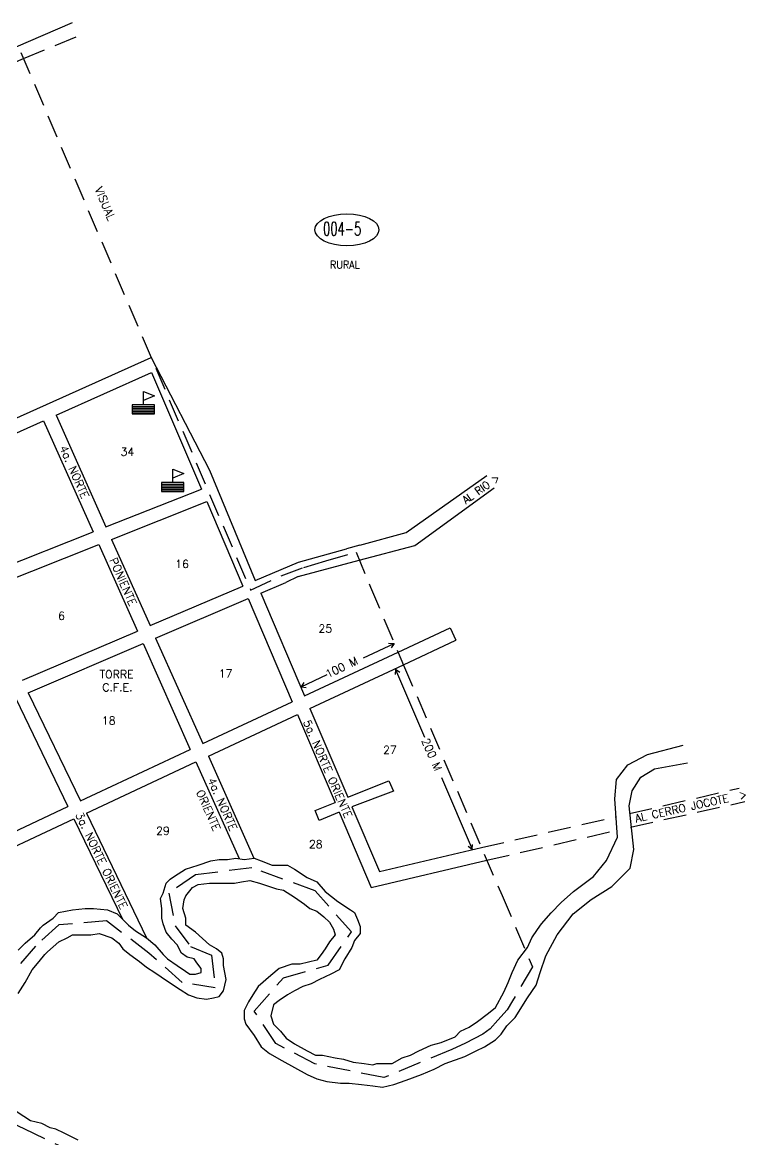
# Model space of a CAD drawing. Extents: x 510255 to 512040, y 1827586 to 1829486.
# Drawn here: x 511408 to 512040, y 1828244 to 1829221 of the extents above; entities that cross this region are included whole.
import ezdxf

# ---------------------------------------------------------------- set-up
doc = ezdxf.new("R2010")
doc.units = 0
doc.header["$LTSCALE"] = 80
doc.linetypes.add('HIDDEN', pattern=[0.375, 0.25, -0.125])
doc.layers.get('0').update_dxf_attribs({"linetype": 'CONTINUOUS'})
for name, color, linetype in [('4', 9, 'CONTINUOUS'), ('6', 10, 'CONTINUOUS'), ('9', 5, 'CONTINUOUS'), ('A', 3, 'CONTINUOUS'), ('C', 1, 'CONTINUOUS'), ('D', 6, 'CONTINUOUS'), ('F', 15, 'CONTINUOUS')]:
    doc.layers.add(name, color=color, linetype=linetype)
doc.styles.add('ROMANS', font='ROMANS', dxfattribs={"height": 7})

# ---------------------------------------------------------------- blocks, each defined once
blk = doc.blocks.new('ESC')
for p, q in [((0, -2), (0, 10)), ((0, 10), (10, 6)), ((10, 6), (0, 2)), ((-10, -3.5), (10, -3.5)), ((-10, -5), (10, -5)), ((-10, -6.5), (10, -6.5)), ((-10, -8), (10, -8)), ((-10, -9.5), (10, -9.5))]:
    blk.add_line(p, q)
blk.add_lwpolyline([(-10, -2), (-10, -10), (10, -10), (10, -2)], close=True)
blk = doc.blocks.new('ELL')
blk.add_circle((0, 0), 1)

msp = doc.modelspace()

# ---------------------------------------------------------------- linework, layer by layer
at = {"layer": '4', "linetype": 'HIDDEN'}
for points in [[(511406.510412, 1829194.317739), (511607.387505, 1828724.393815), (511634.041599, 1828736.878536), (511653.918482, 1828744.237555), (511673.059177, 1828750.12477), (511699.561683, 1828757.483788), (511712.120319, 1828726.931998), (511736.453263, 1828669.889519), (511741.164439, 1828658.845348), (511811.689906, 1828493.516094), (511827.271796, 1828457.408201), (511853.875686, 1828394.97056), (511836.525325, 1828365.197054), (511831.609389, 1828357.392352), (511823.512551, 1828348.431392), (511816.861583, 1828340.915749), (511810.499783, 1828336.290742), (511795.173629, 1828328.196972), (511783.388366, 1828322.625381), (511723.774138, 1828298.169833), (511663.564347, 1828310.234252), (511629.355166, 1828327.941213), (511610.627239, 1828356.337691), (511636.244988, 1828385.457355), (511675.203364, 1828396.529735), (511695.603974, 1828425.564318), (511663.705581, 1828461.573803), (511608.585306, 1828481.54901), (511559.107573, 1828475.523607), (511535.885693, 1828459.48933), (511541.570774, 1828430.88015), (511554.911401, 1828412.832867), (511573.299006, 1828405.304941), (511576.375518, 1828376.653221), (511547.596177, 1828381.402416), (511518.476514, 1828407.020165), (511481.488603, 1828435.118862), (511439.794037, 1828431.829648), (511419.223266, 1828413.229342), (511401.303604, 1828392.063007)], [(511396.100616, 1828259.683431), (511409.250009, 1828253.704461), (511441.525793, 1828238.159139)]]:
    msp.add_lwpolyline(points, dxfattribs=at)
at = {"layer": '6', "linetype": 'HIDDEN'}
msp.add_line((511408.708974, 1829189.174512), (511455.929611, 1829208.471564), dxfattribs=at)
at = {"layer": '6', "linetype": 'CONTINUOUS'}
for p, q in [((511520.506044, 1828927.640867), (511571.433211, 1828829.251769)), ((511571.433211, 1828829.251769), (511611.520373, 1828732.687342)), ((511702.927058, 1828763.775056), (511691.265584, 1828760.528924)), ((511781.881539, 1828691.360877), (511786.979292, 1828680.497491))]:
    msp.add_line(p, q, dxfattribs=at)
at = {"layer": '6'}
for p, q in [((511743.290544, 1828774.647828), (511813.962808, 1828824.688389)), ((511702.927058, 1828763.775056), (511743.290544, 1828774.647828)), ((511649.294358, 1828748.845656), (511691.265584, 1828760.528924)), ((511611.520373, 1828732.687342), (511649.294358, 1828748.845656))]:
    msp.add_line(p, q, dxfattribs=at)
at = {"layer": '6', "color": 10}
msp.add_line((511750.917846, 1828763.467313), (511820.223224, 1828813.947015), dxfattribs=at)
at = {"layer": '6', "color": 10, "linetype": 'CONTINUOUS'}
msp.add_line((511702.444217, 1828750.471329), (511750.917846, 1828763.467313), dxfattribs=at)
at = {"layer": '6', "linetype": 'CONTINUOUS'}
for points in [[(511219.029076, 1829117.197784), (511226.5555, 1829123.4736), (511451.57775, 1829220.787843)], [(511736.39782, 1828670.01949), (511781.881539, 1828691.360877)], [(511741.059556, 1828659.09122), (511786.979292, 1828680.497491)]]:
    msp.add_lwpolyline(points, dxfattribs=at)
at = {"layer": '6', "linetype": 'HIDDEN'}
for points in [[(511938.727718, 1828528.962032), (512034.619832, 1828551.343928)], [(511939.428181, 1828517.175383), (512039.535773, 1828539.492328)], [(511809.180946, 1828499.397722), (511926.962098, 1828526.27696)], [(511813.964433, 1828488.228425), (511927.775516, 1828514.486883)]]:
    msp.add_lwpolyline(points, dxfattribs=at)
at = {"layer": '9', "linetype": 'CONTINUOUS'}
for points in [[(511404.141029, 1828409.47695), (511410.243544, 1828415.582942), (511418.787066, 1828422.910132), (511423.669078, 1828429.016124), (511426.110084, 1828431.45852), (511434.653605, 1828437.564512), (511439.535617, 1828442.449306), (511445.638132, 1828443.670504), (511451.740648, 1828444.891702), (511462.725175, 1828446.112901), (511470.048193, 1828446.112901), (511482.253224, 1828444.891702), (511490.796745, 1828441.228107), (511500.560769, 1828431.45852), (511506.663285, 1828426.573727), (511516.427309, 1828420.467735), (511523.750327, 1828414.361744), (511531.073345, 1828405.813355), (511534.734855, 1828402.14976), (511543.278376, 1828396.043768), (511550.601394, 1828391.158975), (511554.262903, 1828388.716578), (511559.144915, 1828388.716578), (511564.026928, 1828389.937777), (511564.026928, 1828393.601372), (511560.365418, 1828398.486165), (511557.924412, 1828402.14976), (511551.821897, 1828403.370958), (511546.939885, 1828407.034554), (511543.278376, 1828414.361744), (511538.396364, 1828419.246537), (511533.514351, 1828425.352529), (511531.073345, 1828432.679719), (511529.852842, 1828437.564512), (511529.852842, 1828446.112901), (511528.632339, 1828454.661289), (511531.073345, 1828459.546082), (511533.514351, 1828468.094471), (511537.175861, 1828471.758066), (511540.83737, 1828474.200463), (511550.601394, 1828480.306454), (511561.585921, 1828483.970049), (511572.570449, 1828487.633645), (511579.893467, 1828488.854843), (511587.216485, 1828488.854843), (511594.539504, 1828490.076041), (511601.862522, 1828488.854843), (511610.406043, 1828490.076041), (511616.508558, 1828487.633645), (511626.272583, 1828483.970049), (511639.698116, 1828483.970049), (511645.800631, 1828480.306454), (511656.785159, 1828472.979264), (511665.32868, 1828469.315669), (511672.651698, 1828460.767281), (511683.636226, 1828452.218892), (511694.620753, 1828444.891702), (511698.282262, 1828442.449306), (511700.723268, 1828436.343314), (511703.164274, 1828430.237322), (511703.164274, 1828424.13133), (511698.282262, 1828418.025339), (511695.841256, 1828411.919347), (511689.738741, 1828402.14976), (511684.856729, 1828392.380173), (511677.53371, 1828388.716578), (511667.769686, 1828383.831785), (511660.446668, 1828380.16819), (511653.12365, 1828377.725793), (511645.800631, 1828374.062198), (511639.698116, 1828370.398603), (511632.375098, 1828365.51381), (511627.493086, 1828361.850215), (511625.05208, 1828352.080628), (511627.493086, 1828344.753438), (511633.595601, 1828338.647446), (511638.477613, 1828332.541454), (511645.800631, 1828327.656661), (511656.785159, 1828321.550669), (511664.108177, 1828317.887074), (511670.210692, 1828317.887074), (511681.19522, 1828315.444677), (511688.518238, 1828314.223479), (511697.061759, 1828311.781082), (511706.825783, 1828310.559884), (511714.148802, 1828309.338686), (511717.810311, 1828310.559884), (511723.912826, 1828310.559884), (511731.235844, 1828310.559884), (511739.779366, 1828315.444677), (511747.102384, 1828317.887074), (511754.425402, 1828321.550669), (511765.40993, 1828326.435463), (511773.953451, 1828328.877859), (511786.158481, 1828333.762653), (511791.040493, 1828338.647446), (511798.363512, 1828342.311041), (511805.68653, 1828347.195834), (511815.450554, 1828354.523025), (511821.553069, 1828359.407818), (511828.876088, 1828372.841), (511832.537597, 1828381.389388), (511836.199106, 1828389.937777), (511841.081118, 1828400.928562), (511849.624639, 1828411.919347), (511853.286149, 1828420.467735), (511858.168161, 1828427.794925), (511861.82967, 1828432.679719), (511870.080427, 1828442.367022), (511879.044788, 1828451.327991), (511889.744187, 1828460.867081), (511907.094566, 1828473.874934), (511918.70916, 1828487.92554), (511928.20419, 1828508.273479), (511925.890803, 1828541.804838), (511927.281594, 1828558.751306), (511937.145242, 1828571.487025), (511954.406625, 1828580.730696), (511985.700831, 1828588.742928)], [(511404.174155, 1828371.62159), (511410.276671, 1828381.391177), (511416.379186, 1828392.381962), (511422.481701, 1828399.709152), (511427.363713, 1828405.815144), (511429.804719, 1828408.257541), (511439.568744, 1828416.805929), (511446.891762, 1828420.469524), (511451.773774, 1828422.911921), (511459.096792, 1828422.911921), (511467.640314, 1828422.911921), (511474.963332, 1828424.133119), (511485.947859, 1828420.469524), (511492.050375, 1828415.584731), (511495.711884, 1828410.699938), (511501.814399, 1828405.815144), (511510.35792, 1828399.709152), (511516.460435, 1828394.824359), (511523.783454, 1828389.939566), (511534.767981, 1828382.612376), (511545.752508, 1828375.285186), (511553.075527, 1828370.400392), (511560.398545, 1828367.957995), (511568.942066, 1828366.736797), (511575.044581, 1828367.957995), (511579.926594, 1828369.179194), (511583.588103, 1828374.063987), (511584.808606, 1828378.948781), (511586.029109, 1828383.833574), (511584.808606, 1828389.939566), (511583.588103, 1828396.045557), (511583.588103, 1828402.151549), (511582.3676, 1828407.036343), (511577.485587, 1828410.699938), (511571.383072, 1828414.363533), (511559.178042, 1828425.354318), (511550.628309, 1828431.487861), (511550.628309, 1828437.595642), (511548.187303, 1828446.146535), (511549.407806, 1828453.475872), (511550.628309, 1828457.14054), (511556.730825, 1828464.469877), (511561.612837, 1828466.912989), (511571.376861, 1828468.134545), (511577.479376, 1828468.134545), (511588.463904, 1828468.134545), (511593.345916, 1828468.134545), (511599.448431, 1828469.356102), (511606.771449, 1828470.577658), (511615.314971, 1828468.134545), (511629.961007, 1828463.248321), (511636.063522, 1828462.026765), (511645.827547, 1828455.918984), (511654.371068, 1828449.811203), (511659.25308, 1828446.146535), (511665.355595, 1828443.703422), (511671.458111, 1828438.817198), (511676.340123, 1828433.930973), (511680.001632, 1828427.823192), (511681.222135, 1828422.936968), (511676.340123, 1828416.829187), (511672.678614, 1828410.721406), (511669.017104, 1828405.835181), (511665.355595, 1828400.948957), (511650.709559, 1828397.284288), (511643.386541, 1828397.284288), (511632.402013, 1828393.61962), (511625.078995, 1828387.511839), (511614.094468, 1828377.73939), (511609.212455, 1828370.410053), (511605.550946, 1828364.302272), (511601.889437, 1828356.972935), (511601.889437, 1828349.643598), (511603.10994, 1828344.757374), (511610.432958, 1828334.984924), (511616.535474, 1828325.212475), (511623.858492, 1828319.104694), (511634.843019, 1828312.996914), (511645.827547, 1828306.889133), (511656.812074, 1828300.781352), (511665.355595, 1828297.116684), (511673.899117, 1828294.673571), (511686.104147, 1828293.452015), (511693.427165, 1828293.452015), (511704.411693, 1828292.230459), (511714.175717, 1828291.008903), (511722.719238, 1828289.787347), (511732.483263, 1828292.230459), (511743.46779, 1828295.895127), (511756.893323, 1828300.781352), (511767.877851, 1828305.667577), (511777.641875, 1828310.553801), (511794.728918, 1828316.661582), (511804.492942, 1828321.547807), (511811.81596, 1828325.212475), (511821.579985, 1828331.320256), (511826.461997, 1828336.206481), (511831.344009, 1828343.535817), (511838.667027, 1828350.865154), (511849.624639, 1828367.956206), (511856.947658, 1828378.946992), (511860.609167, 1828389.937777), (511865.45366, 1828404.499715), (511875.574711, 1828422.999774), (511889.455013, 1828441.499833), (511905.070353, 1828453.92956), (511923.126192, 1828465.112843), (511939.321983, 1828481.302498), (511942.488049, 1828497.53768), (511938.325241, 1828535.734506), (511940.927801, 1828549.031422), (511948.735465, 1828560.883023), (511960.591561, 1828568.109608), (511989.381695, 1828573.28917)], [(511456.578146, 1828243.393259), (511444.373116, 1828249.499251), (511437.050097, 1828253.162846), (511432.168085, 1828254.384044), (511424.845067, 1828258.047639), (511415.081043, 1828260.490036), (511408.978527, 1828264.153631), (511401.655509, 1828269.038425)]]:
    msp.add_lwpolyline(points, dxfattribs=at)
at = {"layer": 'D', "linetype": 'CONTINUOUS'}
for p, q in [((511706.180263, 1828665.226252), (511732.928224, 1828677.617245)), ((511734.108169, 1828654.973773), (511759.31283, 1828595.77076)), ((511651.476828, 1828639.875927), (511674.421081, 1828650.504852)), ((511774.353058, 1828560.507395), (511801.089554, 1828497.820927))]:
    msp.add_line(p, q, dxfattribs=at)
for points in [[(511728.074625, 1828678.067004), (511732.928224, 1828677.617245), (511730.305183, 1828674.024371)], [(511737.871426, 1828652.247028), (511734.109865, 1828654.97718), (511733.660402, 1828650.481783)], [(511653.908894, 1828643.547096), (511651.476828, 1828639.875927), (511655.915856, 1828639.260797)], [(511797.50723, 1828500.408855), (511801.089554, 1828497.820927), (511801.441888, 1828502.071088)]]:
    msp.add_lwpolyline(points, dxfattribs=at)
at = {"layer": 'F'}
for p, q in [((511329.024606, 1828841.856191), (511520.506044, 1828927.640867)), ((511437.266712, 1828877.201227), (511520.853566, 1828914.64938)), ((511333.808739, 1828830.850519), (511426.31553, 1828872.294935)), ((511648.938173, 1828736.289672), (511702.444217, 1828750.471329)), ((511616.228806, 1828721.649605), (511638.147073, 1828731.025247)), ((511519.464909, 1828693.309417), (511600.487401, 1828727.967844)), ((511524.362232, 1828682.353245), (511605.1958, 1828716.930184)), ((511407.864, 1828645.571), (511508.430099, 1828688.590215)), ((511412.915, 1828634.68), (511513.327955, 1828677.63285)), ((511412.915, 1828634.68), (511458.596376, 1828540.175661)), ((511402.022, 1828629.641), (511447.725581, 1828535.091903)), ((511463.819225, 1828529.370776), (511516.483119, 1828420.4212)), ((511452.948484, 1828524.287043), (511495.253405, 1828436.768908))]:
    msp.add_line(p, q, dxfattribs=at)
at = {"layer": 'F', "linetype": 'CONTINUOUS'}
for p, q in [((511520.853566, 1828914.64938), (511564.31349, 1828812.768497)), ((511437.266712, 1828877.201227), (511480.868007, 1828779.657468)), ((511426.31553, 1828872.294935), (511469.703884, 1828775.227563)), ((511480.868007, 1828779.657468), (511564.31349, 1828812.768497)), ((511485.769413, 1828768.692162), (511569.023433, 1828801.727218)), ((511569.023433, 1828801.727218), (511600.487401, 1828727.967844)), ((511374.422653, 1828737.420129), (511469.703884, 1828775.227563)), ((511378.619557, 1828726.175278), (511474.60529, 1828764.262256)), ((511474.60529, 1828764.262256), (511508.430099, 1828688.590215)), ((511485.769413, 1828768.692162), (511519.464909, 1828693.309417)), ((511648.938173, 1828736.289672), (511638.147073, 1828731.025247)), ((511616.228806, 1828721.649605), (511654.550448, 1828631.814134)), ((511605.1958, 1828716.930184), (511643.673989, 1828626.727728)), ((511524.362232, 1828682.353245), (511565.555969, 1828590.195616)), ((511513.327955, 1828677.63285), (511554.684296, 1828585.111447)), ((511648.385165, 1828615.683558), (511681.194537, 1828538.770222)), ((511659.261624, 1828620.769964), (511692.339495, 1828543.227197)), ((511559.581969, 1828574.154493), (511597.375797, 1828489.603056)), ((511570.453642, 1828579.238661), (511610.314484, 1828490.062954)), ((511695.933183, 1828534.8027), (511719.995548, 1828478.394524)), ((511684.842653, 1828530.218128), (511712.920575, 1828464.396489))]:
    msp.add_line(p, q, dxfattribs=at)
for points in [[(511224.24948, 1829094.967804), (511224.24948, 1829101.759716), (511227.025576, 1829108.241193), (511232.909415, 1829113.14736), (511408.708974, 1829189.174512)], [(511654.550448, 1828631.814134), (511736.39782, 1828670.01949)], [(511659.261624, 1828620.769964), (511741.059556, 1828659.09122)], [(511565.555969, 1828590.195616), (511643.673989, 1828626.727728)], [(511570.453642, 1828579.238661), (511648.385165, 1828615.683558)], [(511458.596376, 1828540.175661), (511554.684296, 1828585.111447)], [(511463.819225, 1828529.370776), (511559.581969, 1828574.154493)], [(511692.339495, 1828543.227197), (511728.304691, 1828557.507328), (511732.425899, 1828548.606424), (511695.933183, 1828534.8027)], [(511356.617869, 1828492.485125), (511447.725581, 1828535.091903)], [(511684.842653, 1828530.218128), (511667.209736, 1828522.898643), (511663.954356, 1828531.684846), (511681.194537, 1828538.770222)], [(511360.821318, 1828481.203515), (511452.948484, 1828524.287043)], [(511719.995548, 1828478.394524), (511809.180946, 1828499.397722)], [(511712.920575, 1828464.396489), (511813.964433, 1828488.228425)]]:
    msp.add_lwpolyline(points, dxfattribs=at)

# ---------------------------------------------------------------- block references
at = {"layer": '4', "color": 9, "linetype": 'CONTINUOUS', "xscale": 27.985565, "yscale": 13.992782, "zscale": 27.985565}
msp.add_blockref('ELL', (511691.637629, 1829039.452461), dxfattribs=at)
at = {"layer": 'A', "color": 3, "xscale": 0.971721, "yscale": 0.971721, "zscale": 0.971721}
for p in [(511513.609216, 1828888.293159), (511539.338377, 1828820.457028)]:
    msp.add_blockref('ESC', p, dxfattribs=at)

# ---------------------------------------------------------------- texts
at = {"layer": '4', "color": 9, "linetype": 'CONTINUOUS', "style": 'ROMANS'}
for s, height, width, p in [('004-5', 11.660652, 0.63, (511670.805396, 1829034.554453)), ('RURAL', 6.802047, 0.9, (511676.827671, 1829005.459515))]:
    msp.add_text(s, height=height, dxfattribs=dict(at, width=width)).set_placement(p)
at = {"layer": 'C', "color": 1, "style": 'ROMANS'}
for s, p in [('34', (511493.674678, 1828841.926697)), ('16', (511541.391927, 1828743.727044)), ('6', (511439.104516, 1828698.408894)), ('25', (511666.706526, 1828687.241225)), ('17', (511579.487991, 1828647.89799)), ('18', (511477.322106, 1828606.786997)), ('27', (511723.193564, 1828581.141267)), ('29', (511524.745165, 1828510.446192)), ('28', (511658.410123, 1828498.72085))]:
    msp.add_text(s, height=7, dxfattribs=at).set_placement(p)
at = {"layer": 'D', "linetype": 'CONTINUOUS', "style": 'ROMANS'}
for s, rotation, p in [('VISUAL', 292.898332, (511471.027576, 1829075.084524)), ('4a. NORTE', 293.668503, (511440.07992, 1828848.913358)), ('PONIENTE', 293.668503, (511483.754053, 1828750.849664)), ('100 M', 25.168583, (511674.790641, 1828647.345297)), ('5a. NORTE ORIENTE', 293.502989, (511653.1356, 1828609.057551)), ('200 M', 293.566538, (511756.628464, 1828592.992488)), ('4a. NORTE', 293.679056, (511569.680976, 1828558.493002)), ('ORIENTE', 293.679056, (511559.647598, 1828547.921281)), ('3a. NORTE ORIENTE', 295.51113, (511453.98734, 1828528.075605))]:
    msp.add_text(s, height=7, rotation=rotation, dxfattribs=at).set_placement(p)
at = {"layer": 'D', "color": 6, "style": 'ROMANS', "width": 0.9}
msp.add_text('AL RIO >', height=6.802047, rotation=35.044089, dxfattribs=at).set_placement((511795.59868, 1828799.490459))
at = {"layer": 'D', "linetype": 'CONTINUOUS', "style": 'ROMANS'}
for s, p in [('TORRE', (511475.402558, 1828647.262222)), ('C.F.E.', (511477.707853, 1828635.86459))]:
    msp.add_text(s, height=7, dxfattribs=at).set_placement(p)
at = {"layer": 'D', "color": 6, "linetype": 'CONTINUOUS', "style": 'ROMANS'}
msp.add_text('AL CERRO JOCOTE  >', height=6.802047, rotation=12.491168, dxfattribs=at).set_placement((511944.397872, 1828521.281332))

doc.saveas('drawing.dxf')
